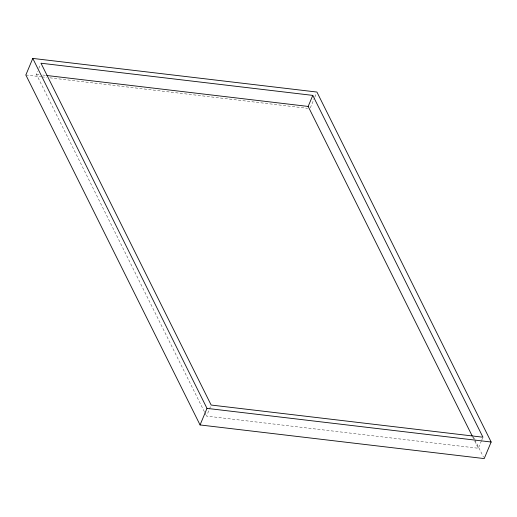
<?xml version="1.0" encoding="UTF-8"?>
<svg xmlns="http://www.w3.org/2000/svg" width="517" height="517" viewBox="0 0 517 517"><rect width="100%" height="100%" fill="white"/><g stroke="black" fill="none" stroke-linecap="round" stroke-linejoin="round"><path stroke-width="0.39" stroke-dasharray="2.58 1.94" d="M204.37 411.752L36.364 74.261L37.599 71.314M38.827 68.367L40.371 64.69M310.303 107.904L314.523 97.816M314.827 97.093L316.333 93.493M481.405 440.898L478.328 448.265L206.529 416.088L211.149 405.037M481.715 440.161L482.639 437.951M36.364 74.261L39.57 74.642M42.775 75.017L45.987 75.398M25.85 74.984L41.056 76.781M41.858 76.878L46.659 77.447M49.865 77.828L307.602 108.337M473.423 436.897L474.503 439.062M474.858 439.786L483.498 457.138M472.57 436.703L474.367 440.316M474.729 441.033L478.328 448.265M204.726 412.476L206.529 416.088"/><path stroke-width="0.78" d="M32.784 58.415L25.85 74.984L200.066 424.948L484.216 458.585L491.15 442.016L316.934 92.052L32.784 58.415L206.994 408.378L200.066 424.948M472.208 435.98L308.164 106.437L312.785 95.393L40.985 63.216L211.149 405.037L482.949 437.214L312.785 95.393M46.789 75.495L308.164 106.437M206.994 408.378L491.15 442.016"/></g></svg>
